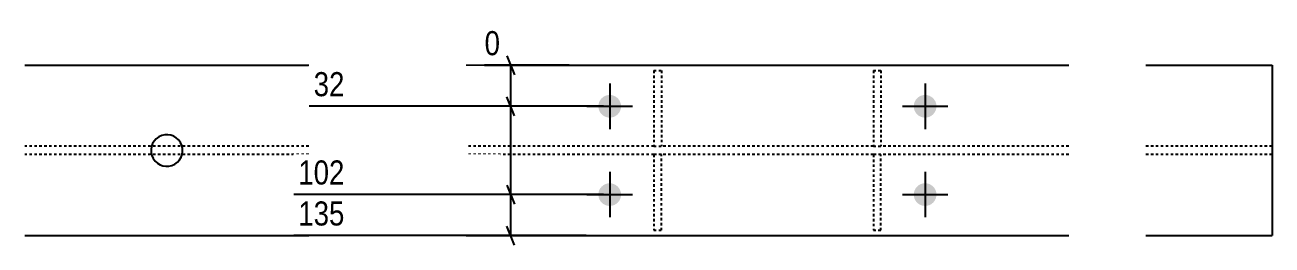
# Model space of a CAD drawing. Header units: millimetres. Extents: x 12 to 34442, y 10 to 1878.
# Drawn here: x 17237 to 18225, y 37 to 212 of the extents above; entities that cross this region are included whole.
import ezdxf

# ---------------------------------------------------------------- set-up
doc = ezdxf.new("R2010")
doc.units = ezdxf.units.MM
doc.linetypes.add('DXK_LINE_DOT2', pattern=[3.9198, 1.9599, -1.9599])
doc.layers.add('MÅLSÆTNING', color=7, linetype='Continuous')
doc.layers.add('STÅL', color=7, linetype='Continuous')
doc.styles.add('Arial Narrow', font='ARIALN.TTF', dxfattribs={"height": 0.2})

msp = doc.modelspace()

# ---------------------------------------------------------------- hatches: boundary and pattern name
at = {"layer": 'STÅL', "linetype": 'Continuous'}
for points in [[(17709.24, 147, -1), (17691.24, 147, -1)], [(17959.24, 147, -1), (17941.24, 147, -1)], [(17709.24, 77, -1), (17691.24, 77, -1)], [(17959.24, 77, -1), (17941.24, 77, -1)]]:
    msp.add_hatch(color=96, dxfattribs=at).paths.add_polyline_path(points)

# ---------------------------------------------------------------- linework, layer by layer
at = {"layer": 'MÅLSÆTNING', "color": 7, "linetype": 'Continuous'}
for p, q in [((17618.79, 187), (17624.79, 172)), ((17621.79, 147), (17621.79, 179.5)), ((17624.79, 139.5), (17618.79, 154.5)), ((17624.79, 139.5), (17618.79, 154.5)), ((17695.24, 147), (17461.99, 147)), ((17621.79, 77), (17621.79, 147)), ((17618.79, 84.5), (17624.79, 69.5)), ((17618.79, 84.5), (17624.79, 69.5)), ((17695.24, 77), (17449.8, 77)), ((17695.24, 77), (17449.8, 77)), ((17621.79, 44.5), (17621.79, 77)), ((17624.79, 37), (17618.79, 52)), ((17681.6, 44.5), (17449.8, 44.5))]:
    msp.add_line(p, q, dxfattribs=at)
at = {"layer": 'STÅL', "color": 2, "linetype": 'Continuous'}
for p, q in [((17236.74, 179.5), (17461.74, 179.5)), ((17586.39, 179.5), (18064.1, 179.5)), ((18125.24, 179.5), (18225.24, 179.5)), ((18225.24, 179.5), (18225.24, 44.5)), ((17236.74, 44.5), (17461.74, 44.5)), ((17586.39, 44.5), (18064.1, 44.5)), ((18125.24, 44.5), (18225.24, 44.5))]:
    msp.add_line(p, q, dxfattribs=at)
at = {"layer": 'STÅL', "color": 7, "linetype": 'DXK_LINE_DOT2'}
for p, q in [((17735.24, 175.3), (17735.24, 115.3)), ((17735.24, 175.3), (17741.24, 175.3)), ((17741.24, 175.3), (17741.24, 115.3)), ((17909.24, 175.3), (17909.24, 115.3)), ((17909.24, 175.3), (17915.24, 175.3)), ((17915.24, 175.3), (17915.24, 115.3)), ((17461.74, 115.3), (17236.74, 115.3)), ((17735.24, 115.3), (17586.39, 115.3)), ((17735.24, 115.3), (17741.24, 115.3)), ((17909.24, 115.3), (17741.24, 115.3)), ((17909.24, 115.3), (17915.24, 115.3)), ((18064.1, 115.3), (17915.24, 115.3)), ((18225.24, 115.3), (18125.24, 115.3)), ((17461.74, 108.7), (17236.74, 108.7)), ((17735.24, 108.7), (17586.39, 108.7)), ((17735.24, 108.7), (17735.24, 48.7)), ((17741.24, 108.7), (17735.24, 108.7)), ((17741.24, 48.7), (17741.24, 108.7)), ((17909.24, 108.7), (17741.24, 108.7)), ((17909.24, 108.7), (17909.24, 48.7)), ((17915.24, 108.7), (17909.24, 108.7)), ((17915.24, 48.7), (17915.24, 108.7)), ((18064.1, 108.7), (17915.24, 108.7)), ((18225.24, 108.7), (18125.24, 108.7)), ((17735.24, 48.7), (17741.24, 48.7)), ((17909.24, 48.7), (17915.24, 48.7))]:
    msp.add_line(p, q, dxfattribs=at)
at = {"layer": 'STÅL', "color": 96, "linetype": 'Continuous'}
for p, q in [((17700.24, 165), (17700.24, 129)), ((17950.24, 165), (17950.24, 129)), ((17682.24, 147), (17718.24, 147)), ((17932.24, 147), (17968.24, 147)), ((17700.24, 95), (17700.24, 59)), ((17950.24, 95), (17950.24, 59)), ((17682.24, 77), (17718.24, 77)), ((17932.24, 77), (17968.24, 77))]:
    msp.add_line(p, q, dxfattribs=at)
at = {"layer": 'STÅL', "color": 2, "linetype": 'Continuous'}
for start, end in [(120.37372, 300.37372), (300.37372, 120.37372)]:
    msp.add_arc((17349.24, 112), 12.5, start, end, dxfattribs=at)

# ---------------------------------------------------------------- next in the draw order: wipeouts: each hides what was drawn before it
at = {"color": 0, "linetype": 'Continuous'}
for points in [[(17613.65, 151), (17613.65, 179), (17461.63, 179), (17461.63, 151)], [(17613.65, 81), (17613.65, 109), (17449.44, 109), (17449.44, 81)]]:
    msp.add_wipeout(points, dxfattribs=at).dxf.layer = 'MÅLSÆTNING'

# ---------------------------------------------------------------- next in the draw order: linework, layer by layer
at = {"layer": 'MÅLSÆTNING', "color": 7, "linetype": 'Continuous'}
for p, q in [((17667.98, 179.5), (17601.1, 179.5)), ((17695.24, 147), (17461.99, 147))]:
    msp.add_line(p, q, dxfattribs=at)

# ---------------------------------------------------------------- next in the draw order: texts
at = {"layer": 'MÅLSÆTNING', "color": 3, "linetype": 'Continuous', "style": 'Arial Narrow'}
for s, p in [('32', (17465.63, 155)), ('102', (17453.44, 85))]:
    msp.add_text(s, height=19.089, dxfattribs=at).set_placement(p)

# ---------------------------------------------------------------- next in the draw order: wipeouts: each hides what was drawn before it
at = {"color": 0, "linetype": 'Continuous'}
msp.add_wipeout([(17613.65, 48.5), (17613.65, 76.5), (17449.44, 76.5), (17449.44, 48.5)], dxfattribs=at).dxf.layer = 'MÅLSÆTNING'

# ---------------------------------------------------------------- next in the draw order: texts
at = {"layer": 'MÅLSÆTNING', "color": 3, "linetype": 'Continuous', "style": 'Arial Narrow'}
msp.add_text('135', height=19.089, dxfattribs=at).set_placement((17453.44, 52.5))

# ---------------------------------------------------------------- next in the draw order: wipeouts: each hides what was drawn before it
at = {"color": 0, "linetype": 'Continuous'}
msp.add_wipeout([(17617.29, 183.5), (17617.29, 211.5), (17597.1, 211.5), (17597.1, 183.5)], dxfattribs=at).dxf.layer = 'MÅLSÆTNING'

# ---------------------------------------------------------------- next in the draw order: texts
at = {"layer": 'MÅLSÆTNING', "color": 3, "linetype": 'Continuous', "style": 'Arial Narrow'}
msp.add_text('0', height=19.09, dxfattribs=at).set_placement((17601.1, 187.5))

doc.saveas('drawing.dxf')
